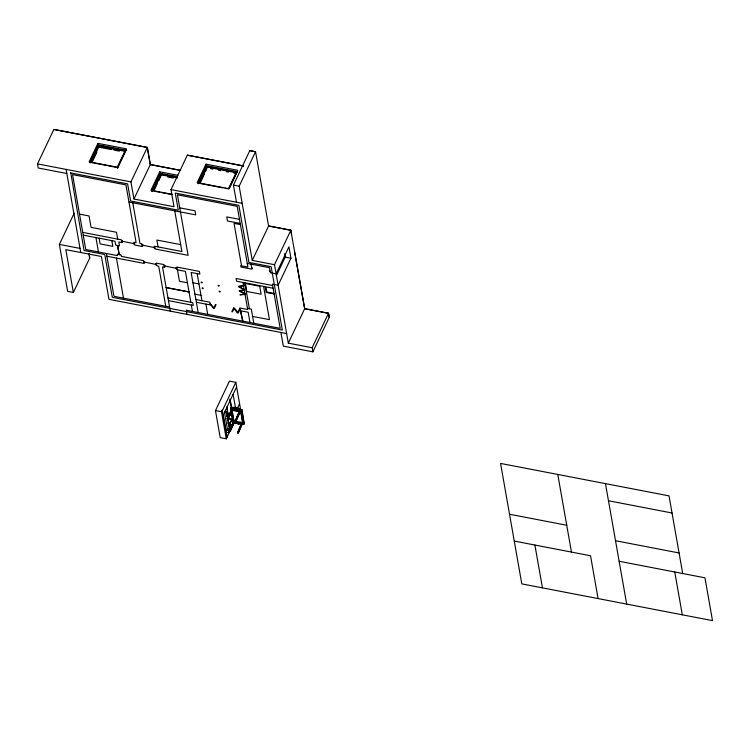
<?xml version="1.0" encoding="UTF-8"?>
<svg xmlns="http://www.w3.org/2000/svg" width="750" height="750" viewBox="0 0 750 750"><rect width="100%" height="100%" fill="white"/><g stroke="black" fill="none" stroke-linecap="round" stroke-linejoin="round"><path stroke-width="1.12" d="M236.625 386.897L224.494 412.444L227.447 429.225L226.284 431.681L227.128 429.169L229.519 429.628L226.556 412.838L226.941 411.844L225.075 411.216M229.519 429.628L229.903 428.691L227.691 418.2M66.825 173.513L38.222 168L37.5 163.884L53.887 129.375L147.328 147.375L150.347 164.503L133.959 199.012L174.009 206.728L170.991 189.6L187.378 155.091L243.666 165.938M117.516 168L126.506 148.856L97.903 143.353L89.156 161.775L117.759 167.287M89.897 162.234L98.166 144.834L126.769 150.347M90 162.806L97.781 146.428M90.497 162.797L98.662 145.603L125.681 150.806L117.534 168.112M108.178 165.778L117.131 167.503L124.828 151.284L99.084 146.325L91.388 162.544L105.938 165.347M92.034 162.441L96.844 152.306M88.959 253.444L89.756 257.953L73.359 292.462L67.641 291.366L59.372 244.434L74.212 213.169M133.959 199.012L130.941 181.884L147.328 147.375M177.881 175.303L159.722 171.806L150.975 190.228L172.537 194.381M151.716 190.688L159.984 173.287L177.009 176.569M151.819 191.259L154.247 186.141M155.222 184.097L160.078 173.859M152.316 191.25L160.481 174.056L177.169 177.272M152.334 191.363L160.481 174.056M158.259 180.141L159.225 178.116M153.206 190.997L160.903 174.787L177.469 177.975M154.331 189.881L157.219 183.806M158.663 180.769L161.062 175.697L160.903 174.787M205.969 164.166L197.213 182.587L229.003 188.719L237.75 170.287L205.969 164.166L206.512 167.25M197.963 183.056L206.222 165.656L236.878 171.553M198.066 183.619L201.469 176.456M203.897 171.337L206.325 166.219M199.622 181.125L201.572 177.028M198.581 183.731L206.728 166.416L236.925 172.238L229.256 188.531M199.453 183.356L207.15 167.147L236.072 172.716L236.241 173.634L234.009 173.203M200.1 183.262L204.422 174.141M205.866 171.103L207.15 167.147M228.375 188.934L236.072 172.716M236.466 202.219L233.447 185.091L249.834 150.572L255.553 151.678L268.575 226.022L290.822 230.306L304.65 308.756L328.491 313.341L329.213 317.456M280.912 332.447L283.322 346.153L312.881 351.844L312.159 347.738L288.319 343.144L274.5 264.694L252.244 260.409L239.166 186.188L255.553 151.678M252.244 260.409L268.641 225.9L290.887 230.184L291.553 234.422M274.5 264.694L290.887 230.184M276.347 275.831L285.225 257.128L284.625 253.706M232.341 425.719L226.275 438.806L220.228 437.644L215.466 410.578L229.462 381.103L235.819 382.331L240.581 409.387M247.247 263.419L269.503 267.703L270.384 272.728L276.103 273.834L288.938 246.816L290.953 258.234L278.119 285.253L272.4 284.147L280.181 328.341L186.244 310.238L186.966 314.353M294.694 252.234L304.706 308.634L288.319 343.144M226.275 438.806L221.503 411.741L222.197 410.269L226.284 431.681M222.516 410.334L235.819 382.331M226.894 415.781L227.972 413.512L226.988 407.916M238.781 423.909A11.934 7.2 25.4 0 1 233.025 421.772L230.766 407.559A11.934 7.2 25.4 0 1 241.884 409.697L244.153 423.909A11.934 7.2 25.4 0 1 241.613 424.191M226.838 416.222L227.85 414.084L231.872 414.853M243.806 423.703L238.566 424.05L233.147 422.044L230.934 408.141M240.797 410.963L236.128 420.787L235.331 420.628L239.438 411.216L232.125 409.809L228.028 419.222L227.231 419.072L231.797 408.675L238.734 409.472M227.231 419.072L231.9 409.247M232.125 409.809L228.028 419.222M229.134 424.95L232.922 416.972M227.559 428.588L226.125 431.606L227.044 436.856M229.05 425.438L232.875 417.384M237.581 407.887L239.578 403.678M233.147 422.044L230.766 407.559M233.944 420.881L242.85 422.597L238.284 432.994L237.487 432.834L241.584 423.422L234.272 422.016L230.175 431.428L229.378 431.278L233.944 420.881L232.088 410.306M229.378 431.278L231.375 427.069M232.378 424.969L234.047 421.453M232.847 424.95L234.253 421.688M230.175 431.428L234.272 422.016M235.331 420.628L239.438 411.216M236.128 420.787L240.694 410.391L231.797 408.675M243.637 424.069L241.425 410.156L236.006 408.159L233.25 407.887M244.153 423.909L241.884 409.697M237.487 432.834L241.584 423.422M238.284 432.994L242.85 422.597M312.159 347.738L328.547 313.219L304.706 308.634M312.881 351.844L329.269 317.334L328.547 313.219M230.756 408.506L235.828 408.525L241.247 410.531M249.778 150.703L255.497 151.8M53.831 129.497L147.272 147.497L150.291 164.625L180.037 170.353M187.322 155.213L243.609 166.059M102.844 146.287L105.131 146.728M122.287 150.037L124.584 150.478M223.35 169.5L225.628 169.941M231.3 171.037L233.569 171.469M125.7 150.919L98.662 145.603M236.944 172.35L206.728 166.416M111.562 149.616L99.253 147.244L99.084 146.325M113.803 150.047L119.4 151.125M210.647 168.703L212.878 169.134M218.438 170.203L220.659 170.634M226.228 171.703L228.45 172.134M150.347 164.503L180.103 170.231M233.447 185.091L239.166 186.188M172.566 176.269L174.834 176.7M160.5 174.169L177.188 177.384M167.691 176.972L173.212 178.041M200.569 183.572L222.816 187.856M225.037 188.287L227.269 188.719M37.5 163.884L130.941 181.884M170.991 189.6L242.184 203.316M70.406 172.875L127.613 183.891L130.631 201.019L178.303 210.206L175.284 193.078L238.856 205.322L248.916 262.416L271.163 266.7L282.338 330.075L112.294 297.319L104.747 254.503L84.084 250.519L70.809 172.95M154.312 191.213L159.834 192.272M162.037 192.703L171.975 194.616M179.728 207.834L194.991 210.769L195.712 214.884L128.963 202.022M239.484 219.347L226.772 216.9L227.494 221.006L240.206 223.453M240.412 224.597L234.056 223.369L241.537 265.847M79.509 214.116L89.053 215.953L91.059 227.372L116.484 232.275L117.694 239.128M285.225 257.128L290.953 258.234M180.694 244.641L156.853 240.047L158.062 246.9M82.734 232.387L121.509 239.859L121.997 242.597L118.809 241.988L119.494 245.869L115.688 245.138L115.003 241.256L83.213 235.125M121.65 240.656L122.447 240.806L122.644 241.95L121.847 241.8M134.362 243.103L133.566 242.953L133.772 244.097L134.569 244.247M141.994 244.575L142.791 244.725L142.988 245.869L142.191 245.719M154.706 247.022L153.909 246.872L154.116 248.016L154.903 248.166M122.531 241.322L133.678 243.581M142.875 245.241L154.022 247.5M251.672 267.581L252.403 268.275L251.766 268.153M270.103 271.134L269.466 271.012L270.206 271.706M59.372 244.434L80.034 248.409M272.634 285.516L236.091 278.475L236.569 281.222L265.172 286.725L266.184 292.434L274.125 293.972M143.737 261.459L144.534 261.609L144.731 262.753L143.944 262.603M156.45 263.906L155.653 263.756L155.859 264.9L156.656 265.05M164.081 265.378L164.878 265.528L165.075 266.672L164.278 266.522M176.794 267.825L175.997 267.675L176.203 268.819L176.991 268.969M144.628 262.125L155.766 264.384M164.963 266.044L176.109 268.303M106.894 256.238L144.084 263.4L143.597 260.663L121.35 256.378L121.106 255L117.291 254.269L117.534 255.638L85.753 249.516L72.553 174.609L125.944 184.894L136.125 242.672L134.222 242.306L134.709 245.044L142.331 246.516L141.853 243.778L139.941 243.412L132.778 202.762M273.122 288.263L265.969 286.884L266.878 292.022L274.031 293.4M243.469 285.525L244.425 285.712L243.881 282.628M192.928 282.741L198.975 283.903M187.416 282.778L179.466 281.25L177.45 269.831M166.134 287.503L189.019 291.909M166.153 287.616L189.037 292.031M194.944 294.159L200.981 295.322M247.5 308.363L251.306 309.094L253.809 323.259M195.891 299.522L209.878 302.222L210.356 304.959L196.369 302.269M240.234 310.716L248.184 312.244L249.994 322.519M167.972 297.9L192.759 302.672L193.247 305.409L168.45 300.637M252.6 316.406L269.447 319.65L263.588 286.425M241.594 315.787L243 321.178M241.641 316.097L239.747 307.978L247.697 309.506L242.925 282.441M169.575 307.031L113.953 296.316L106.416 253.5M286.631 333.553L108.966 299.325L101.419 256.5L65.812 249.647L73.359 292.462M236.962 410.222L238.987 410.616M232.228 410.381L239.531 411.788M215.466 410.578L221.503 411.741M224.494 412.444L226.556 412.838M229.884 413.878L231.788 414.244M231.675 414.488L227.859 413.756L226.678 407.044M227.737 414.328L231.759 415.106M227.953 418.5L231.975 419.278L232.716 423.478M227.128 418.5L231.862 419.522L232.781 424.772L229.763 424.191M235.237 420.066L236.025 420.216M231.675 420.159L233.691 420.553M234.375 422.587L241.688 423.994M228.047 422.916L230.062 423.3L230.803 427.5M227.934 423.159L229.95 423.544L230.869 428.803L228.863 428.409M608.475 500.756L672.038 513M229.284 430.706L230.072 430.856M237.384 432.262L238.181 432.422M225.938 432.244L228.956 432.825L228.216 428.625M509.522 514.237L566.737 525.253M615.516 540.722L679.078 552.966M514.256 541.069L590.531 555.759L598.078 598.584M619.134 561.272L704.953 577.809L712.5 620.625L521.803 583.884L500.569 463.425L669.019 495.872L682.706 573.525M235.828 422.728L242.775 423.534L240.525 410.756L233.381 408.844L231.619 409.041L233.869 421.819M238.744 423.684L233.316 421.678M674.756 571.987L682.303 614.812M605.456 483.628L626.681 604.097M557.775 474.441L571.462 552.094M534.909 545.044L542.456 587.869M251.062 264.159L251.953 269.175L240.984 267.066L240.741 265.697L247.894 267.075L237.188 206.325L177.441 194.812L188.1 255.338L155.044 248.963L154.566 246.225L181.894 251.494L174.731 210.844M244.838 282.806L249.403 308.728M240.712 310.809L242.522 321.084M241.425 410.156L243.609 422.569M240.694 410.391L242.662 421.537M233.119 394.266L235.491 407.691M230.175 399.881L231.562 407.719M229.866 399.009L231.441 407.963M226.903 412.106L229.866 428.888M226.5 411.488L227.297 415.969M228.525 429.431L229.078 432.581M205.912 304.106L207.722 314.381M222.197 410.269L226.969 437.334M197.156 273.628L201.928 300.684M198.188 312.544L191.119 272.466L199.866 274.144L199.378 271.406L176.653 267.028L177.131 269.766L185.4 271.359L190.856 302.306M191.334 305.044L192.459 311.438M159.722 171.806L160.181 174.431M170.306 311.137L162.516 266.953L164.419 267.319L163.941 264.581L156.309 263.109L156.797 265.847L158.7 266.212L165.769 306.3M118.388 245.653L118.491 246.225L116.794 245.344M120 254.794L118.303 253.912L118.406 254.484M117.769 246.084L119.184 254.081M117.609 246.056L119.025 254.053M97.903 143.353L98.362 145.978M116.428 258.075L123.497 298.153M111.825 240.638L112.828 246.347L100.116 243.9L99.112 238.191M95.934 237.581L98.466 251.962M88.903 253.566L89.691 258.075M66.103 169.397L80.756 252.525M230.588 407.925A11.934 7.2 25.4 0 1 241.716 410.072M244.331 423.544A11.934 7.2 25.4 0 1 242.672 423.797M238.959 423.544A11.934 7.2 25.4 0 1 236.025 422.719M215.578 304.509L213.375 308.269L210.113 303.591L214.256 308.438L216.037 304.734L215.578 304.509M238.678 286.659L244.941 290.222L239.297 291.197L245.691 294.478L239.934 294.825L245.578 293.85L239.184 290.569L244.697 289.875L238.434 286.312L243.947 285.619L238.678 286.659M233.606 307.987L231.825 311.691L232.284 311.906L234.478 308.147L238.209 313.05L239.991 309.347L239.531 309.122L237.328 312.881L233.606 307.987M259.716 286.228L245.409 283.472L246.825 291.469L261.122 294.225L259.716 286.228M201.919 282.272L201.122 282.122L201.225 282.684L202.012 282.844L201.919 282.272M218.906 285.544L218.109 285.394L218.212 285.966L219 286.116L218.906 285.544M202.941 288.094L202.144 287.944L202.247 288.516L203.044 288.666L202.941 288.094M219.928 291.366L219.131 291.216L219.234 291.788L220.031 291.938L219.928 291.366"/></g></svg>
